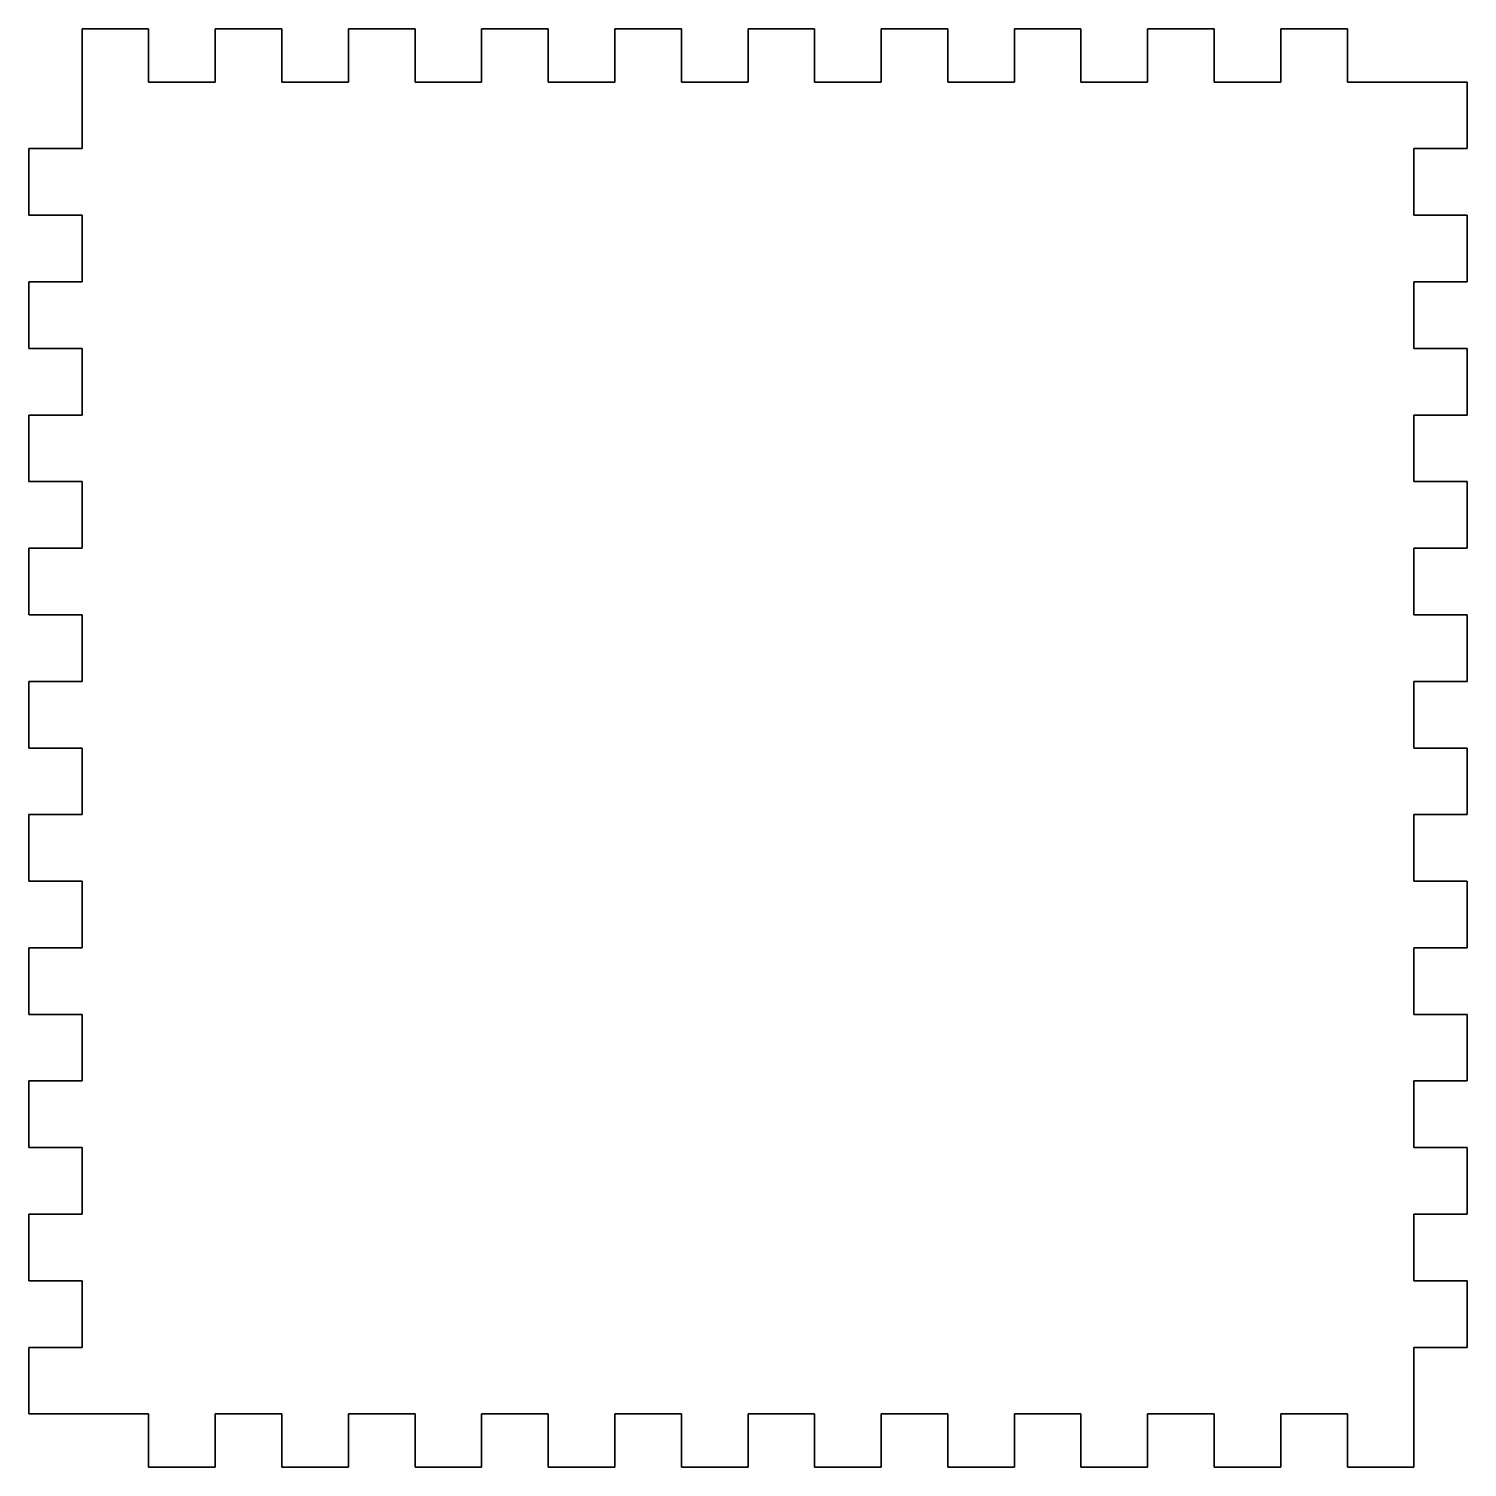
# Model space of a CAD drawing. Header units: millimetres. Extents: x -104 to 4, y -224 to -116.
import ezdxf

# ---------------------------------------------------------------- set-up
doc = ezdxf.new("R2010")
doc.units = ezdxf.units.MM
doc.layers.get('0').update_dxf_attribs({"linetype": 'CONTINUOUS'})

msp = doc.modelspace()

# ---------------------------------------------------------------- linework, layer by layer
for points in [[(-30, -220), (-25, -220), (-25, -224), (-20, -224), (-20, -220), (-15, -220), (-15, -224), (-10, -224), (-10, -220), (-5, -220), (-5, -224), (0, -224), (0, -215), (4, -215), (4, -210), (0, -210), (0, -205), (4, -205), (4, -200), (0, -200), (0, -195), (4, -195), (4, -190), (0, -190), (0, -185), (4, -185), (4, -180), (0, -180), (0, -175), (4, -175), (4, -170), (0, -170), (0, -165), (4, -165), (4, -160), (0, -160), (0, -155), (4, -155), (4, -150), (0, -150), (0, -145), (4, -145), (4, -140), (0, -140), (0, -135), (4, -135), (4, -130), (0, -130), (0, -125), (4, -125), (4, -120), (-5, -120), (-5, -116), (-10, -116), (-10, -120), (-15, -120), (-15, -116), (-20, -116), (-20, -120), (-25, -120), (-25, -116), (-30, -116), (-30, -120), (-35, -120), (-35, -116), (-40, -116), (-40, -120), (-45, -120), (-45, -116), (-50, -116), (-50, -120), (-55, -120), (-55, -116), (-60, -116), (-60, -120), (-65, -120), (-65, -116), (-70, -116), (-70, -120), (-75, -120), (-75, -116), (-80, -116), (-80, -120), (-85, -120), (-85, -116), (-90, -116), (-90, -120), (-95, -120), (-95, -116), (-100, -116), (-100, -125), (-104, -125), (-104, -130), (-100, -130), (-100, -135), (-104, -135), (-104, -140), (-100, -140), (-100, -145), (-104, -145), (-104, -150), (-100, -150), (-100, -155), (-104, -155), (-104, -160), (-100, -160), (-100, -165), (-104, -165), (-104, -170), (-100, -170), (-100, -175), (-104, -175), (-104, -180), (-100, -180), (-100, -185), (-104, -185), (-104, -190), (-100, -190), (-100, -195), (-104, -195), (-104, -200), (-100, -200), (-100, -205), (-104, -205), (-104, -210), (-100, -210), (-100, -215), (-104, -215), (-104, -220), (-95, -220), (-95, -224), (-90, -224), (-90, -220), (-85, -220), (-85, -224), (-80, -224), (-80, -220), (-75, -220), (-75, -224), (-70, -224), (-70, -220), (-65, -220), (-65, -224), (-60, -224), (-60, -220), (-55, -220), (-55, -224), (-50, -224), (-50, -220), (-45, -220), (-45, -224), (-40, -224), (-40, -220), (-35, -220), (-35, -224), (-30, -224)], [(-30, -220), (-30, -224), (-35, -224), (-35, -220), (-40, -220), (-40, -224), (-45, -224), (-45, -220), (-50, -220), (-50, -224), (-55, -224), (-55, -220), (-60, -220), (-60, -224), (-65, -224), (-65, -220), (-70, -220), (-70, -224), (-75, -224), (-75, -220), (-80, -220), (-80, -224), (-85, -224), (-85, -220), (-90, -220), (-90, -224), (-95, -224), (-95, -220), (-104, -220), (-104, -215), (-100, -215), (-100, -210), (-104, -210), (-104, -205), (-100, -205), (-100, -200), (-104, -200), (-104, -195), (-100, -195), (-100, -190), (-104, -190), (-104, -185), (-100, -185), (-100, -180), (-104, -180), (-104, -175), (-100, -175), (-100, -170), (-104, -170), (-104, -165), (-100, -165), (-100, -160), (-104, -160), (-104, -155), (-100, -155), (-100, -150), (-104, -150), (-104, -145), (-100, -145), (-100, -140), (-104, -140), (-104, -135), (-100, -135), (-100, -130), (-104, -130), (-104, -125), (-100, -125), (-100, -116), (-95, -116), (-95, -120), (-90, -120), (-90, -116), (-85, -116), (-85, -120), (-80, -120), (-80, -116), (-75, -116), (-75, -120), (-70, -120), (-70, -116), (-65, -116), (-65, -120), (-60, -120), (-60, -116), (-55, -116), (-55, -120), (-50, -120), (-50, -116), (-45, -116), (-45, -120), (-40, -120), (-40, -116), (-35, -116), (-35, -120), (-30, -120), (-30, -116), (-25, -116), (-25, -120), (-20, -120), (-20, -116), (-15, -116), (-15, -120), (-10, -120), (-10, -116), (-5, -116), (-5, -120), (4, -120), (4, -125), (0, -125), (0, -130), (4, -130), (4, -135), (0, -135), (0, -140), (4, -140), (4, -145), (0, -145), (0, -150), (4, -150), (4, -155), (0, -155), (0, -160), (4, -160), (4, -165), (0, -165), (0, -170), (4, -170), (4, -175), (0, -175), (0, -180), (4, -180), (4, -185), (0, -185), (0, -190), (4, -190), (4, -195), (0, -195), (0, -200), (4, -200), (4, -205), (0, -205), (0, -210), (4, -210), (4, -215), (0, -215), (0, -224), (-5, -224), (-5, -220), (-10, -220), (-10, -224), (-15, -224), (-15, -220), (-20, -220), (-20, -224), (-25, -224), (-25, -220)]]:
    msp.add_lwpolyline(points, close=True)

doc.saveas('drawing.dxf')
